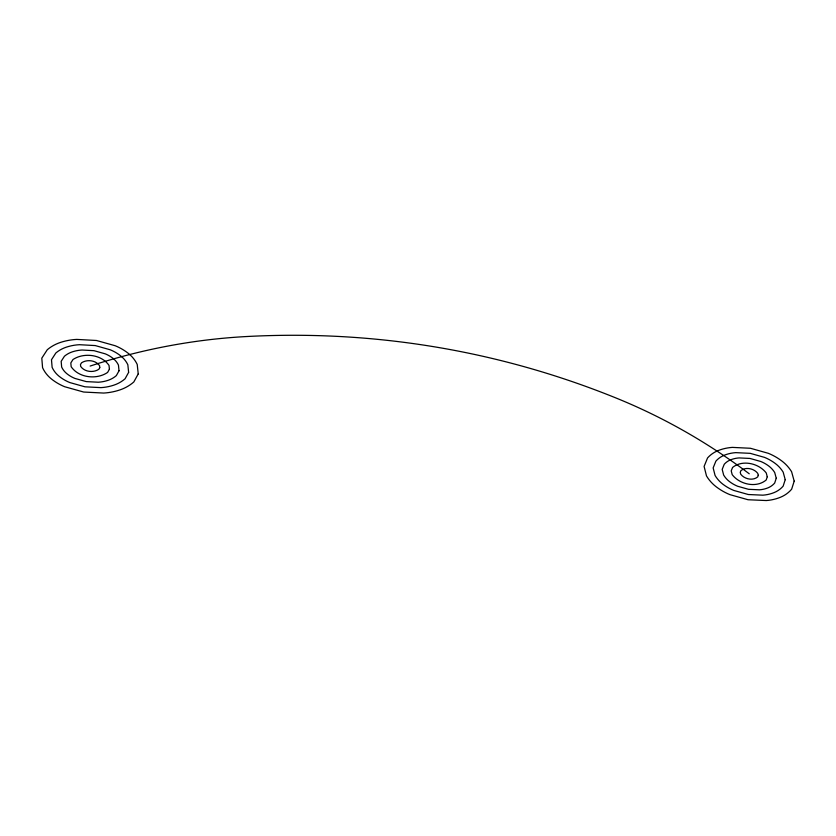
<?xml version="1.0" encoding="UTF-8"?>
<svg xmlns="http://www.w3.org/2000/svg" width="836" height="836" viewBox="0 0 836 836"><rect width="100%" height="100%" fill="white"/><g stroke="black" fill="none" stroke-linecap="round" stroke-linejoin="round"><path stroke-width="1.25" d="M90.131 366.063A710.412 635.13 -73.1 0 1 247.216 336.5A1358.469 1076.11 -77.3 0 1 615.296 397.706A703.055 627.021 -84 0 1 749.255 473.803M794.2 481.149L791.64 489.217A36.826 32.562 45 0 1 780.375 497.295A54.006 47.788 43.9 0 1 766.34 500.545L748.042 499.74L729.912 494.64A53.974 47.913 43.5 0 1 716.316 486.886A34.652 30.89 44.3 0 1 706.493 475.924L704.1 466.425L707.559 457.94A34.913 31.204 45.7 0 1 718.364 450.489A55.061 49.157 47.1 0 1 732.367 447.385L750.446 448.274L768.294 453.3A55.103 49.031 47.3 0 1 781.733 460.908A34.976 30.995 46.4 0 1 791.598 471.713L794.2 481.149M785.223 479.686L783.154 486.134A29.479 26.094 45.1 0 1 774.136 492.582A43.284 38.331 44.2 0 1 762.913 495.173L748.283 494.515L733.799 490.439A43.263 38.414 43.9 0 1 722.941 484.253A27.745 24.725 44.5 0 1 715.083 475.496L713.15 467.909L715.898 461.106A27.912 24.923 45.6 0 1 724.519 455.139A43.963 39.219 46.7 0 1 735.732 452.642L750.216 453.342L764.512 457.376A43.984 39.125 46.9 0 1 775.275 463.478A27.954 24.787 46.2 0 1 783.165 472.131L785.223 479.686M776.247 478.223L774.679 483.051A22.133 19.604 45.2 0 1 767.897 487.879A32.52 28.832 44.5 0 1 759.485 489.812L748.533 489.321L737.686 486.27A32.51 28.873 44.3 0 1 729.546 481.63A20.827 18.549 44.7 0 1 723.652 475.067L722.189 469.383L724.237 464.283A20.921 18.653 45.6 0 1 730.695 459.8A32.907 29.323 46.4 0 1 739.097 457.919L749.976 458.441L760.718 461.472A32.917 29.281 46.6 0 1 768.796 466.049A20.942 18.58 46 0 1 774.711 472.549L776.247 478.223M767.26 476.75L766.204 479.969C756.402 488.318 739.63 484.493 732.2 474.649L731.218 470.856L732.576 467.46C742.399 459.434 758.858 463.28 766.246 472.967L767.26 476.75M758.262 475.276L757.729 476.886C752.828 481.045 744.458 479.143 740.738 474.231L740.236 472.33L740.915 470.637C745.827 466.613 754.072 468.536 757.761 473.385L758.262 475.276M138.233 373.922L133.812 381.979A38.289 34.673 -13.7 0 1 119.809 389.952A56.273 50.735 -13.1 0 1 103.695 393.056L83.673 392.042L64.685 386.734A56.42 50.703 -13.6 0 1 51.226 378.812A36.314 32.625 -15.1 0 1 42.573 367.704L41.8 358.163L47.307 349.699A36.596 32.97 -16.6 0 1 60.683 342.352A57.569 52.104 -17.6 0 1 76.734 339.406L96.495 340.492L115.169 345.728A57.412 52.135 -17.2 0 1 128.483 353.503A36.356 33.032 -15.4 0 1 137.219 364.433L138.233 373.922M128.629 372.354L125.076 378.802A30.671 27.766 -14 0 1 113.853 385.156A45.113 40.692 -13.5 0 1 100.968 387.632L84.979 386.817L69.806 382.564A45.207 40.671 -13.9 0 1 59.053 376.242A29.051 26.135 -15.1 0 1 52.125 367.38L51.487 359.741L55.866 352.97A29.239 26.355 -16.3 0 1 66.556 347.086A45.949 41.57 -17.1 0 1 79.41 344.704L95.231 345.571L110.195 349.772A45.844 41.591 -16.7 0 1 120.854 356A29.082 26.386 -15.4 0 1 127.845 364.757L128.629 372.354M119.025 370.787L116.34 375.615A23.042 20.848 -14.3 0 1 107.917 380.38A33.91 30.598 -13.9 0 1 98.251 382.219L86.275 381.603L74.916 378.426A33.962 30.587 -14.2 0 1 66.859 373.692A21.788 19.625 -15.1 0 1 61.655 367.046L61.164 361.33L64.435 356.24A21.893 19.75 -16 0 1 72.439 351.82A34.38 31.089 -16.6 0 1 82.074 350.023L93.956 350.671L105.2 353.827A34.318 31.11 -16.3 0 1 113.205 358.508A21.809 19.771 -15.3 0 1 118.44 365.081L119.025 370.787M109.401 369.209L107.604 372.428C96.725 379.91 78.772 377.945 71.164 366.722L70.83 362.908L72.993 359.511C83.851 352.322 101.469 354.37 109.025 365.416L109.401 369.209M99.777 367.641L98.867 369.251C93.423 372.971 84.467 371.999 80.664 366.387L80.486 364.486L81.562 362.793C86.996 359.177 95.816 360.201 99.588 365.74L99.777 367.641"/></g></svg>
